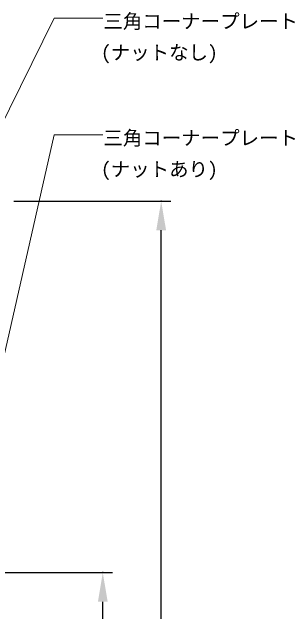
# Model space of a CAD drawing. Units: millimetres, scale not verified. Extents: x -203 to 203, y -143 to 143.
# Drawn here: x 47.7 to 76.7, y -47 to 14.6 of the extents above; entities that cross this region are included whole.
import ezdxf
from ezdxf.enums import TextEntityAlignment as Align

# ---------------------------------------------------------------- set-up
doc = ezdxf.new("R2010")
doc.units = ezdxf.units.MM
doc.header["$LTSCALE"] = 0.25
doc.header["$PDMODE"] = 32
doc.header["$PDSIZE"] = 0.05
doc.layers.add('0-1_DIMENSION_LINES$02_DIMENSI', color=1, linetype='Continuous', lineweight=25)
doc.layers.add('0-2_DEFPOINTS', color=7, linetype='Continuous')
doc.styles.add('ＭＳ ゴシック', font='')
doc.styles.get('ＭＳ ゴシック').set_extended_font_data('MS Gothic')

# ---------------------------------------------------------------- blocks, each defined once
blk = doc.blocks.new('グループ-2-1')
at = {"layer": '0-1_DIMENSION_LINES$02_DIMENSI', "color": 7, "style": 'ＭＳ ゴシック'}
for s, p in [('三角コーナープレート', (570.563, 5.2)), ('(ナットあり)', (568.17, -26.929))]:
    blk.add_text(s, height=14.66, dxfattribs=at).set_placement(p, align=Align.BOTTOM_LEFT)
blk = doc.blocks.new('グループ-1')
at = {"layer": '0-1_DIMENSION_LINES$02_DIMENSI', "color": 7, "style": 'ＭＳ ゴシック'}
for s, p in [('三角コーナープレート', (570.563, 125.2)), ('(ナットなし)', (568.17, 93.071))]:
    blk.add_text(s, height=14.66, dxfattribs=at).set_placement(p, align=Align.BOTTOM_LEFT)
blk = doc.blocks.new('D35')
at = {"layer": '0-1_DIMENSION_LINES$02_DIMENSI', "color": 7}
for p, q in [((257.86, 143.71), (274, 143.71)), ((273, 57.4998), (273, 140.7102))]:
    blk.add_line(p, q, dxfattribs=at)
blk.add_solid([(273.5, 140.7102), (272.5, 140.7102), (273, 143.71)], dxfattribs=at)
at = {"layer": '0-2_DEFPOINTS'}
blk.add_point((273, 143.71), dxfattribs=at)
blk = doc.blocks.new('D36')
at = {"layer": '0-1_DIMENSION_LINES$02_DIMENSI', "color": 7}
for p, q in [((256.0255, 105.5), (268, 105.5)), ((267, 57.5998), (267, 102.5002)), ((258.96, 54.6), (268, 54.6))]:
    blk.add_line(p, q, dxfattribs=at)
for points in [[(267.5, 102.5002), (266.5, 102.5002), (267, 105.5)], [(266.5, 57.5998), (267.5, 57.5998), (267, 54.6)]]:
    blk.add_solid(points, dxfattribs=at)
at = {"layer": '0-2_DEFPOINTS'}
for p in [(254.5255, 105.5), (267, 105.5), (257.46, 54.6)]:
    blk.add_point(p, dxfattribs=at)
at = {"layer": '0-1_DIMENSION_LINES$02_DIMENSI', "color": 7, "style": 'ＭＳ ゴシック'}
blk.add_text('509', height=2.199, rotation=90, dxfattribs=at).set_placement((266, 75.8357), align=Align.BOTTOM_LEFT)

msp = doc.modelspace()

# ---------------------------------------------------------------- linework, layer by layer
at = {"layer": '0-1_DIMENSION_LINES$02_DIMENSI', "lineweight": 18}
for p, q in [((41.625, -7), (52, 14)), ((52, 14), (57, 14)), ((42, -42), (52, 2)), ((52, 2), (57, 2))]:
    msp.add_line(p, q, dxfattribs=at)

# ---------------------------------------------------------------- block references
at = {"layer": '0-1_DIMENSION_LINES$02_DIMENSI', "xscale": 0.1, "yscale": 0.1}
for name in ['グループ-1', 'グループ-2-1']:
    msp.add_blockref(name, (0, 0), dxfattribs=at)
at = {"layer": '0-1_DIMENSION_LINES$02_DIMENSI'}
for name in ['D35', 'D36']:
    msp.add_blockref(name, (-210, -148.5), dxfattribs=at)

doc.saveas('drawing.dxf')
